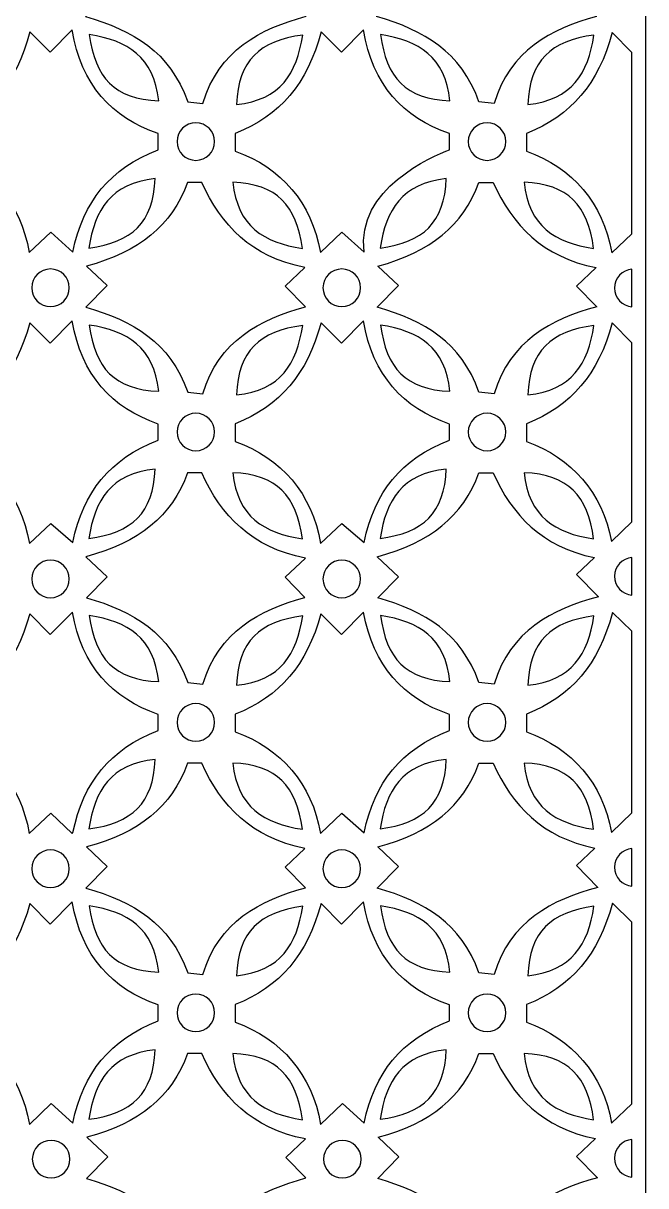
# Model space of a CAD drawing. Header units: centimetres. Extents: x 7.7 to 16.7, y -9 to 9.
# Drawn here: x 14.335 to 16.685, y -4.489 to -0.099 of the extents above; entities that cross this region are included whole.
import ezdxf

# ---------------------------------------------------------------- set-up
doc = ezdxf.new("R2010")
doc.units = ezdxf.units.CM
doc.header["$MEASUREMENT"] = 0
doc.layers.add('layer 1', color=7, linetype='Continuous')

msp = doc.modelspace()

# ---------------------------------------------------------------- linework, layer by layer
at = {"layer": 'layer 1', "color": 250}
for points, knots in [([(7.69314, -9.00021), (7.69314, -3.37172), (7.69314, 3.13452), (7.69314, 9.00077), (7.69314, 9.00077), (7.69314, 9.00077), (16.68501, 9.00077), (16.68501, 9.00077), (16.68501, 9.00077), (16.68501, 3.47841), (16.68501, -3.20635), (16.68501, -9.00021), (16.68501, -9.00021), (16.68501, -9.00021), (7.69314, -9.00021), (7.69314, -9.00021)], [0, 0, 0, 0, 0.2, 0.2, 0.2, 0.2, 0.4, 0.4, 0.4, 0.4, 0.6, 0.6, 0.6, 0.6, 1, 1, 1, 1]), ([(15.40277, -0.07327), (15.22978, -0.11994), (15.07335, -0.20131), (15.01324, -0.40214), (15.01324, -0.40214), (15.01324, -0.40214), (14.95622, -0.39559), (14.95622, -0.39559), (14.95622, -0.39559), (14.8875, -0.20585), (14.75121, -0.1265), (14.56991, -0.07443), (14.56991, -0.07443), (14.56991, -0.07443), (14.65211, 0.00879), (14.65211, 0.00879), (14.65211, 0.00879), (14.65211, 0.00879), (14.57628, 0.0805), (14.57628, 0.0805), (14.57628, 0.0805), (14.77343, 0.13333), (14.89624, 0.23248), (14.95599, 0.39633), (14.95599, 0.39633), (14.95599, 0.39633), (15.00993, 0.39613), (15.00993, 0.39613), (15.00993, 0.39613), (15.0807, 0.23602), (15.19682, 0.11474), (15.39577, 0.07514), (15.39577, 0.07514), (15.39577, 0.07514), (15.32401, 0.00701), (15.32401, 0.00701), (15.32401, 0.00701), (15.32401, 0.00701), (15.40277, -0.07327), (15.40277, -0.07327)], [0, 0, 0, 0, 0.0909091, 0.0909091, 0.0909091, 0.0909091, 0.1818182, 0.1818182, 0.1818182, 0.1818182, 0.2727273, 0.2727273, 0.2727273, 0.2727273, 0.3636364, 0.3636364, 0.3636364, 0.3636364, 0.4545455, 0.4545455, 0.4545455, 0.4545455, 0.5454545, 0.5454545, 0.5454545, 0.5454545, 0.6363636, 0.6363636, 0.6363636, 0.6363636, 0.7272727, 0.7272727, 0.7272727, 0.7272727, 0.8181818, 0.8181818, 0.8181818, 0.8181818, 1, 1, 1, 1]), ([(16.49952, -0.07396), (16.49952, -0.07396), (16.42378, 0.00323), (16.42378, 0.00323), (16.42378, 0.00323), (16.42378, 0.00323), (16.49878, 0.07443), (16.49878, 0.07443), (16.49878, 0.07443), (16.29757, 0.11326), (16.18045, 0.23503), (16.10924, 0.39613), (16.10924, 0.39613), (16.10924, 0.39613), (16.0553, 0.39633), (16.0553, 0.39633), (16.0553, 0.39633), (15.99555, 0.23248), (15.87274, 0.13334), (15.67558, 0.08051), (15.67558, 0.08051), (15.67558, 0.08051), (15.75142, 0.00879), (15.75142, 0.00879), (15.75142, 0.00879), (15.75142, 0.00879), (15.66922, -0.07443), (15.66922, -0.07443), (15.66922, -0.07443), (15.85053, -0.1265), (15.98681, -0.20585), (16.05553, -0.39559), (16.05553, -0.39559), (16.05553, -0.39559), (16.11255, -0.40214), (16.11255, -0.40214), (16.11255, -0.40214), (16.17236, -0.2023), (16.32754, -0.12075), (16.49952, -0.07396)], [0, 0, 0, 0, 0.0909091, 0.0909091, 0.0909091, 0.0909091, 0.1818182, 0.1818182, 0.1818182, 0.1818182, 0.2727273, 0.2727273, 0.2727273, 0.2727273, 0.3636364, 0.3636364, 0.3636364, 0.3636364, 0.4545455, 0.4545455, 0.4545455, 0.4545455, 0.5454545, 0.5454545, 0.5454545, 0.5454545, 0.6363636, 0.6363636, 0.6363636, 0.6363636, 0.7272727, 0.7272727, 0.7272727, 0.7272727, 0.8181818, 0.8181818, 0.8181818, 0.8181818, 1, 1, 1, 1]), ([(14.35801, -0.96523), (14.32525, -0.77677), (14.20953, -0.64509), (14.03615, -0.58189), (14.03615, -0.58189), (14.03615, -0.58189), (14.03621, -0.51517), (14.03621, -0.51517), (14.03621, -0.51517), (14.20624, -0.44795), (14.30833, -0.32752), (14.36084, -0.13176), (14.36084, -0.13176), (14.36084, -0.13176), (14.43681, -0.20919), (14.43681, -0.20919), (14.43681, -0.20919), (14.43681, -0.20919), (14.52006, -0.12491), (14.52006, -0.12491), (14.52006, -0.12491), (14.55445, -0.33196), (14.66946, -0.45559), (14.84525, -0.51634), (14.84525, -0.51634), (14.84525, -0.51634), (14.84525, -0.57691), (14.84525, -0.57691), (14.84525, -0.57691), (14.66181, -0.64838), (14.56241, -0.7716), (14.52251, -0.96349), (14.52251, -0.96349), (14.52251, -0.96349), (14.43892, -0.88841), (14.43892, -0.88841), (14.43892, -0.88841), (14.43892, -0.88841), (14.35801, -0.96523), (14.35801, -0.96523)], [0, 0, 0, 0, 0.0909091, 0.0909091, 0.0909091, 0.0909091, 0.1818182, 0.1818182, 0.1818182, 0.1818182, 0.2727273, 0.2727273, 0.2727273, 0.2727273, 0.3636364, 0.3636364, 0.3636364, 0.3636364, 0.4545455, 0.4545455, 0.4545455, 0.4545455, 0.5454545, 0.5454545, 0.5454545, 0.5454545, 0.6363636, 0.6363636, 0.6363636, 0.6363636, 0.7272727, 0.7272727, 0.7272727, 0.7272727, 0.8181818, 0.8181818, 0.8181818, 0.8181818, 1, 1, 1, 1]), ([(15.62184, -0.96352), (15.62184, -0.96352), (15.53823, -0.88841), (15.53823, -0.88841), (15.53823, -0.88841), (15.53823, -0.88841), (15.45732, -0.96523), (15.45732, -0.96523), (15.45732, -0.96523), (15.42456, -0.77677), (15.30884, -0.64509), (15.13546, -0.58189), (15.13546, -0.58189), (15.13546, -0.58189), (15.13552, -0.51517), (15.13552, -0.51517), (15.13552, -0.51517), (15.30555, -0.44795), (15.40764, -0.32752), (15.46015, -0.13176), (15.46015, -0.13176), (15.46015, -0.13176), (15.53612, -0.20919), (15.53612, -0.20919), (15.53612, -0.20919), (15.53612, -0.20919), (15.61937, -0.12491), (15.61937, -0.12491), (15.61937, -0.12491), (15.65376, -0.33196), (15.76877, -0.45559), (15.94456, -0.51634), (15.94456, -0.51634), (15.94456, -0.51634), (15.94456, -0.57691), (15.94456, -0.57691), (15.94456, -0.57691), (15.88018, -0.60199), (15.59115, -0.72456), (15.62184, -0.96352)], [0, 0, 0, 0, 0.0909091, 0.0909091, 0.0909091, 0.0909091, 0.1818182, 0.1818182, 0.1818182, 0.1818182, 0.2727273, 0.2727273, 0.2727273, 0.2727273, 0.3636364, 0.3636364, 0.3636364, 0.3636364, 0.4545455, 0.4545455, 0.4545455, 0.4545455, 0.5454545, 0.5454545, 0.5454545, 0.5454545, 0.6363636, 0.6363636, 0.6363636, 0.6363636, 0.7272727, 0.7272727, 0.7272727, 0.7272727, 0.8181818, 0.8181818, 0.8181818, 0.8181818, 1, 1, 1, 1]), ([(14.58457, -0.14254), (14.73009, -0.1651), (14.8288, -0.22522), (14.84685, -0.39241), (14.84685, -0.39241), (14.68031, -0.38593), (14.60632, -0.3054), (14.58457, -0.14254)], [0, 0, 0, 0, 0.3333333, 0.3333333, 0.3333333, 0.3333333, 1, 1, 1, 1]), ([(15.39035, -0.14403), (15.36779, -0.28955), (15.30767, -0.38826), (15.14048, -0.40631), (15.14048, -0.40631), (15.14697, -0.23977), (15.22749, -0.16578), (15.39035, -0.14403)], [0, 0, 0, 0, 0.3333333, 0.3333333, 0.3333333, 0.3333333, 1, 1, 1, 1]), ([(15.68388, -0.14254), (15.8294, -0.1651), (15.92811, -0.22522), (15.94616, -0.39241), (15.94616, -0.39241), (15.77962, -0.38593), (15.70563, -0.3054), (15.68388, -0.14254)], [0, 0, 0, 0, 0.3333333, 0.3333333, 0.3333333, 0.3333333, 1, 1, 1, 1]), ([(16.63299, -0.21001), (16.63299, -0.21001), (16.63299, -0.89409), (16.63299, -0.89409), (16.63299, -0.89409), (16.63299, -0.89409), (16.55683, -0.9664), (16.55683, -0.9664), (16.55683, -0.9664), (16.52434, -0.77731), (16.40851, -0.64522), (16.23477, -0.58189), (16.23477, -0.58189), (16.23477, -0.58189), (16.23483, -0.51517), (16.23483, -0.51517), (16.23483, -0.51517), (16.4041, -0.44824), (16.50603, -0.32858), (16.55875, -0.13434), (16.55875, -0.13434), (16.55875, -0.13434), (16.63299, -0.21001), (16.63299, -0.21001)], [0, 0, 0, 0, 0.1428571, 0.1428571, 0.1428571, 0.1428571, 0.2857143, 0.2857143, 0.2857143, 0.2857143, 0.4285714, 0.4285714, 0.4285714, 0.4285714, 0.5714286, 0.5714286, 0.5714286, 0.5714286, 0.7142857, 0.7142857, 0.7142857, 0.7142857, 1, 1, 1, 1]), ([(16.48966, -0.14403), (16.4671, -0.28955), (16.40698, -0.38826), (16.23979, -0.40631), (16.23979, -0.40631), (16.24628, -0.23977), (16.3268, -0.16578), (16.48966, -0.14403)], [0, 0, 0, 0, 0.3333333, 0.3333333, 0.3333333, 0.3333333, 1, 1, 1, 1]), ([(14.91579, -0.54627), (14.91579, -0.5072), (14.94765, -0.47533), (14.98673, -0.47533), (14.98673, -0.47533), (15.0258, -0.47533), (15.05766, -0.5072), (15.05766, -0.54627), (15.05766, -0.54627), (15.05766, -0.58534), (15.0258, -0.61721), (14.98673, -0.61721), (14.98673, -0.61721), (14.94765, -0.61721), (14.91579, -0.58534), (14.91579, -0.54627)], [0, 0, 0, 0, 0.2, 0.2, 0.2, 0.2, 0.4, 0.4, 0.4, 0.4, 0.6, 0.6, 0.6, 0.6, 1, 1, 1, 1]), ([(16.0151, -0.54627), (16.0151, -0.5072), (16.04696, -0.47533), (16.08604, -0.47533), (16.08604, -0.47533), (16.12511, -0.47533), (16.15697, -0.5072), (16.15697, -0.54627), (16.15697, -0.54627), (16.15697, -0.58534), (16.12511, -0.61721), (16.08604, -0.61721), (16.08604, -0.61721), (16.04696, -0.61721), (16.0151, -0.58534), (16.0151, -0.54627)], [0, 0, 0, 0, 0.2, 0.2, 0.2, 0.2, 0.4, 0.4, 0.4, 0.4, 0.6, 0.6, 0.6, 0.6, 1, 1, 1, 1]), ([(15.40099, -1.17027), (15.2287, -1.21702), (15.07314, -1.29852), (15.01324, -1.49866), (15.01324, -1.49866), (15.01324, -1.49866), (14.95622, -1.49211), (14.95622, -1.49211), (14.95622, -1.49211), (14.88772, -1.30298), (14.75209, -1.22353), (14.57167, -1.17146), (14.57167, -1.17146), (14.57167, -1.17146), (14.65211, -1.09002), (14.65211, -1.09002), (14.65211, -1.09002), (14.65211, -1.09002), (14.57439, -1.01652), (14.57439, -1.01652), (14.57439, -1.01652), (14.77264, -0.96382), (14.89605, -0.86456), (14.95599, -0.70018), (14.95599, -0.70018), (14.95599, -0.70018), (15.00993, -0.70039), (15.00993, -0.70039), (15.00993, -0.70039), (15.08094, -0.86104), (15.1976, -0.98258), (15.39777, -1.02176), (15.39777, -1.02176), (15.39777, -1.02176), (15.32401, -1.0918), (15.32401, -1.0918), (15.32401, -1.0918), (15.32401, -1.0918), (15.40099, -1.17027), (15.40099, -1.17027)], [0, 0, 0, 0, 0.0909091, 0.0909091, 0.0909091, 0.0909091, 0.1818182, 0.1818182, 0.1818182, 0.1818182, 0.2727273, 0.2727273, 0.2727273, 0.2727273, 0.3636364, 0.3636364, 0.3636364, 0.3636364, 0.4545455, 0.4545455, 0.4545455, 0.4545455, 0.5454545, 0.5454545, 0.5454545, 0.5454545, 0.6363636, 0.6363636, 0.6363636, 0.6363636, 0.7272727, 0.7272727, 0.7272727, 0.7272727, 0.8181818, 0.8181818, 0.8181818, 0.8181818, 1, 1, 1, 1]), ([(14.58309, -0.94832), (14.60565, -0.8028), (14.66577, -0.70409), (14.83296, -0.68604), (14.83296, -0.68604), (14.82647, -0.85258), (14.74594, -0.92657), (14.58309, -0.94832)], [0, 0, 0, 0, 0.3333333, 0.3333333, 0.3333333, 0.3333333, 1, 1, 1, 1]), ([(15.38886, -0.9498), (15.24335, -0.92725), (15.14464, -0.86713), (15.12658, -0.69994), (15.12658, -0.69994), (15.29313, -0.70642), (15.36712, -0.78695), (15.38886, -0.9498)], [0, 0, 0, 0, 0.3333333, 0.3333333, 0.3333333, 0.3333333, 1, 1, 1, 1]), ([(16.49996, -1.17036), (16.49996, -1.17036), (16.42378, -1.09271), (16.42378, -1.09271), (16.42378, -1.09271), (16.42378, -1.09271), (16.49827, -1.02199), (16.49827, -1.02199), (16.49827, -1.02199), (16.29737, -0.98306), (16.18039, -0.86136), (16.10924, -0.70039), (16.10924, -0.70039), (16.10924, -0.70039), (16.0553, -0.70018), (16.0553, -0.70018), (16.0553, -0.70018), (15.99536, -0.86456), (15.87195, -0.96381), (15.67369, -1.01651), (15.67369, -1.01651), (15.67369, -1.01651), (15.75142, -1.09002), (15.75142, -1.09002), (15.75142, -1.09002), (15.75142, -1.09002), (15.67098, -1.17146), (15.67098, -1.17146), (15.67098, -1.17146), (15.8514, -1.22353), (15.98703, -1.30298), (16.05553, -1.49211), (16.05553, -1.49211), (16.05553, -1.49211), (16.11255, -1.49866), (16.11255, -1.49866), (16.11255, -1.49866), (16.17241, -1.29865), (16.32781, -1.21712), (16.49996, -1.17036)], [0, 0, 0, 0, 0.0909091, 0.0909091, 0.0909091, 0.0909091, 0.1818182, 0.1818182, 0.1818182, 0.1818182, 0.2727273, 0.2727273, 0.2727273, 0.2727273, 0.3636364, 0.3636364, 0.3636364, 0.3636364, 0.4545455, 0.4545455, 0.4545455, 0.4545455, 0.5454545, 0.5454545, 0.5454545, 0.5454545, 0.6363636, 0.6363636, 0.6363636, 0.6363636, 0.7272727, 0.7272727, 0.7272727, 0.7272727, 0.8181818, 0.8181818, 0.8181818, 0.8181818, 1, 1, 1, 1]), ([(15.6824, -0.94832), (15.70496, -0.8028), (15.76508, -0.70409), (15.93227, -0.68604), (15.93227, -0.68604), (15.92578, -0.85258), (15.84525, -0.92657), (15.6824, -0.94832)], [0, 0, 0, 0, 0.3333333, 0.3333333, 0.3333333, 0.3333333, 1, 1, 1, 1]), ([(16.48817, -0.9498), (16.34265, -0.92725), (16.24395, -0.86713), (16.22589, -0.69994), (16.22589, -0.69994), (16.39244, -0.70642), (16.46643, -0.78695), (16.48817, -0.9498)], [0, 0, 0, 0, 0.3333333, 0.3333333, 0.3333333, 0.3333333, 1, 1, 1, 1]), ([(14.36747, -1.09821), (14.36747, -1.05914), (14.39933, -1.02727), (14.43841, -1.02727), (14.43841, -1.02727), (14.47748, -1.02727), (14.50934, -1.05914), (14.50934, -1.09821), (14.50934, -1.09821), (14.50934, -1.13728), (14.47748, -1.16915), (14.43841, -1.16915), (14.43841, -1.16915), (14.39933, -1.16915), (14.36747, -1.13728), (14.36747, -1.09821)], [0, 0, 0, 0, 0.2, 0.2, 0.2, 0.2, 0.4, 0.4, 0.4, 0.4, 0.6, 0.6, 0.6, 0.6, 1, 1, 1, 1]), ([(15.46678, -1.09821), (15.46678, -1.05914), (15.49864, -1.02727), (15.53772, -1.02727), (15.53772, -1.02727), (15.57679, -1.02727), (15.60865, -1.05914), (15.60865, -1.09821), (15.60865, -1.09821), (15.60865, -1.13728), (15.57679, -1.16915), (15.53772, -1.16915), (15.53772, -1.16915), (15.49864, -1.16915), (15.46678, -1.13728), (15.46678, -1.09821)], [0, 0, 0, 0, 0.2, 0.2, 0.2, 0.2, 0.4, 0.4, 0.4, 0.4, 0.6, 0.6, 0.6, 0.6, 1, 1, 1, 1]), ([(16.63299, -1.02834), (16.63299, -1.02834), (16.63299, -1.16992), (16.63299, -1.16992), (16.63299, -1.16992), (16.596, -1.16758), (16.56655, -1.13669), (16.56655, -1.09912), (16.56655, -1.09912), (16.56655, -1.06156), (16.596, -1.03067), (16.63299, -1.02834)], [0, 0, 0, 0, 0.25, 0.25, 0.25, 0.25, 0.5, 0.5, 0.5, 0.5, 1, 1, 1, 1]), ([(14.35846, -2.06435), (14.32631, -1.8745), (14.21033, -1.7419), (14.03615, -1.67841), (14.03615, -1.67841), (14.03615, -1.67841), (14.03621, -1.61169), (14.03621, -1.61169), (14.03621, -1.61169), (14.20571, -1.54467), (14.3077, -1.42477), (14.36035, -1.23007), (14.36035, -1.23007), (14.36035, -1.23007), (14.43681, -1.308), (14.43681, -1.308), (14.43681, -1.308), (14.43681, -1.308), (14.52039, -1.22338), (14.52039, -1.22338), (14.52039, -1.22338), (14.55518, -1.42924), (14.67002, -1.5523), (14.84525, -1.61286), (14.84525, -1.61286), (14.84525, -1.61286), (14.84525, -1.67343), (14.84525, -1.67343), (14.84525, -1.67343), (14.66181, -1.7449), (14.56241, -1.86812), (14.52251, -2.06001), (14.52251, -2.06001), (14.52251, -2.06001), (14.43892, -1.98796), (14.43892, -1.98796), (14.43892, -1.98796), (14.43892, -1.98796), (14.35846, -2.06435), (14.35846, -2.06435)], [0, 0, 0, 0, 0.0909091, 0.0909091, 0.0909091, 0.0909091, 0.1818182, 0.1818182, 0.1818182, 0.1818182, 0.2727273, 0.2727273, 0.2727273, 0.2727273, 0.3636364, 0.3636364, 0.3636364, 0.3636364, 0.4545455, 0.4545455, 0.4545455, 0.4545455, 0.5454545, 0.5454545, 0.5454545, 0.5454545, 0.6363636, 0.6363636, 0.6363636, 0.6363636, 0.7272727, 0.7272727, 0.7272727, 0.7272727, 0.8181818, 0.8181818, 0.8181818, 0.8181818, 1, 1, 1, 1]), ([(15.45777, -2.06435), (15.42562, -1.8745), (15.30964, -1.7419), (15.13546, -1.67841), (15.13546, -1.67841), (15.13546, -1.67841), (15.13552, -1.61169), (15.13552, -1.61169), (15.13552, -1.61169), (15.30502, -1.54467), (15.40701, -1.42477), (15.45966, -1.23007), (15.45966, -1.23007), (15.45966, -1.23007), (15.53612, -1.308), (15.53612, -1.308), (15.53612, -1.308), (15.53612, -1.308), (15.6197, -1.22338), (15.6197, -1.22338), (15.6197, -1.22338), (15.65449, -1.42924), (15.76932, -1.5523), (15.94456, -1.61286), (15.94456, -1.61286), (15.94456, -1.61286), (15.94456, -1.67343), (15.94456, -1.67343), (15.94456, -1.67343), (15.76113, -1.7449), (15.66173, -1.86811), (15.62183, -2.05999), (15.62183, -2.05999), (15.62183, -2.05999), (15.53823, -1.98796), (15.53823, -1.98796), (15.53823, -1.98796), (15.53823, -1.98796), (15.45777, -2.06435), (15.45777, -2.06435)], [0, 0, 0, 0, 0.0909091, 0.0909091, 0.0909091, 0.0909091, 0.1818182, 0.1818182, 0.1818182, 0.1818182, 0.2727273, 0.2727273, 0.2727273, 0.2727273, 0.3636364, 0.3636364, 0.3636364, 0.3636364, 0.4545455, 0.4545455, 0.4545455, 0.4545455, 0.5454545, 0.5454545, 0.5454545, 0.5454545, 0.6363636, 0.6363636, 0.6363636, 0.6363636, 0.7272727, 0.7272727, 0.7272727, 0.7272727, 0.8181818, 0.8181818, 0.8181818, 0.8181818, 1, 1, 1, 1]), ([(14.58457, -1.23906), (14.73009, -1.26162), (14.8288, -1.32174), (14.84685, -1.48893), (14.84685, -1.48893), (14.68031, -1.48244), (14.60632, -1.40191), (14.58457, -1.23906)], [0, 0, 0, 0, 0.3333333, 0.3333333, 0.3333333, 0.3333333, 1, 1, 1, 1]), ([(15.39035, -1.24055), (15.36779, -1.38607), (15.30767, -1.48478), (15.14048, -1.50283), (15.14048, -1.50283), (15.14697, -1.33629), (15.22749, -1.26229), (15.39035, -1.24055)], [0, 0, 0, 0, 0.3333333, 0.3333333, 0.3333333, 0.3333333, 1, 1, 1, 1]), ([(15.68388, -1.23906), (15.8294, -1.26162), (15.92811, -1.32174), (15.94616, -1.48893), (15.94616, -1.48893), (15.77962, -1.48244), (15.70563, -1.40191), (15.68388, -1.23906)], [0, 0, 0, 0, 0.3333333, 0.3333333, 0.3333333, 0.3333333, 1, 1, 1, 1]), ([(16.63299, -1.30595), (16.63299, -1.30595), (16.63299, -1.98263), (16.63299, -1.98263), (16.63299, -1.98263), (16.63299, -1.98263), (16.55562, -2.05608), (16.55562, -2.05608), (16.55562, -2.05608), (16.52153, -1.87065), (16.40641, -1.74097), (16.23477, -1.67841), (16.23477, -1.67841), (16.23477, -1.67841), (16.23483, -1.61169), (16.23483, -1.61169), (16.23483, -1.61169), (16.40423, -1.54471), (16.5062, -1.42491), (16.55887, -1.23041), (16.55887, -1.23041), (16.55887, -1.23041), (16.63299, -1.30595), (16.63299, -1.30595)], [0, 0, 0, 0, 0.1428571, 0.1428571, 0.1428571, 0.1428571, 0.2857143, 0.2857143, 0.2857143, 0.2857143, 0.4285714, 0.4285714, 0.4285714, 0.4285714, 0.5714286, 0.5714286, 0.5714286, 0.5714286, 0.7142857, 0.7142857, 0.7142857, 0.7142857, 1, 1, 1, 1]), ([(16.48966, -1.24055), (16.4671, -1.38607), (16.40698, -1.48478), (16.23979, -1.50283), (16.23979, -1.50283), (16.24628, -1.33629), (16.3268, -1.26229), (16.48966, -1.24055)], [0, 0, 0, 0, 0.3333333, 0.3333333, 0.3333333, 0.3333333, 1, 1, 1, 1]), ([(14.91579, -1.64279), (14.91579, -1.60372), (14.94765, -1.57185), (14.98673, -1.57185), (14.98673, -1.57185), (15.0258, -1.57185), (15.05766, -1.60372), (15.05766, -1.64279), (15.05766, -1.64279), (15.05766, -1.68186), (15.0258, -1.71373), (14.98673, -1.71373), (14.98673, -1.71373), (14.94765, -1.71373), (14.91579, -1.68186), (14.91579, -1.64279)], [0, 0, 0, 0, 0.2, 0.2, 0.2, 0.2, 0.4, 0.4, 0.4, 0.4, 0.6, 0.6, 0.6, 0.6, 1, 1, 1, 1]), ([(16.0151, -1.64279), (16.0151, -1.60372), (16.04696, -1.57185), (16.08604, -1.57185), (16.08604, -1.57185), (16.12511, -1.57185), (16.15697, -1.60372), (16.15697, -1.64279), (16.15697, -1.64279), (16.15697, -1.68186), (16.12511, -1.71373), (16.08604, -1.71373), (16.08604, -1.71373), (16.04696, -1.71373), (16.0151, -1.68186), (16.0151, -1.64279)], [0, 0, 0, 0, 0.2, 0.2, 0.2, 0.2, 0.4, 0.4, 0.4, 0.4, 0.6, 0.6, 0.6, 0.6, 1, 1, 1, 1]), ([(15.39865, -2.26743), (15.2273, -2.31428), (15.07287, -2.39594), (15.01324, -2.59517), (15.01324, -2.59517), (15.01324, -2.59517), (14.95622, -2.58863), (14.95622, -2.58863), (14.95622, -2.58863), (14.88801, -2.40031), (14.75326, -2.32074), (14.574, -2.26865), (14.574, -2.26865), (14.574, -2.26865), (14.65211, -2.18957), (14.65211, -2.18957), (14.65211, -2.18957), (14.65211, -2.18957), (14.57188, -2.1137), (14.57188, -2.1137), (14.57188, -2.1137), (14.77161, -2.06117), (14.89579, -1.96177), (14.95599, -1.7967), (14.95599, -1.7967), (14.95599, -1.7967), (15.00993, -1.79691), (15.00993, -1.79691), (15.00993, -1.79691), (15.08125, -1.95827), (15.19864, -2.08016), (15.40043, -2.11879), (15.40043, -2.11879), (15.40043, -2.11879), (15.32401, -2.19135), (15.32401, -2.19135), (15.32401, -2.19135), (15.32401, -2.19135), (15.39865, -2.26743), (15.39865, -2.26743)], [0, 0, 0, 0, 0.0909091, 0.0909091, 0.0909091, 0.0909091, 0.1818182, 0.1818182, 0.1818182, 0.1818182, 0.2727273, 0.2727273, 0.2727273, 0.2727273, 0.3636364, 0.3636364, 0.3636364, 0.3636364, 0.4545455, 0.4545455, 0.4545455, 0.4545455, 0.5454545, 0.5454545, 0.5454545, 0.5454545, 0.6363636, 0.6363636, 0.6363636, 0.6363636, 0.7272727, 0.7272727, 0.7272727, 0.7272727, 0.8181818, 0.8181818, 0.8181818, 0.8181818, 1, 1, 1, 1]), ([(14.58309, -2.04484), (14.60565, -1.89932), (14.66577, -1.80061), (14.83296, -1.78256), (14.83296, -1.78256), (14.82647, -1.9491), (14.74594, -2.02309), (14.58309, -2.04484)], [0, 0, 0, 0, 0.3333333, 0.3333333, 0.3333333, 0.3333333, 1, 1, 1, 1]), ([(15.38886, -2.04632), (15.24335, -2.02377), (15.14464, -1.96365), (15.12658, -1.79645), (15.12658, -1.79645), (15.29313, -1.80294), (15.36712, -1.88347), (15.38886, -2.04632)], [0, 0, 0, 0, 0.3333333, 0.3333333, 0.3333333, 0.3333333, 1, 1, 1, 1]), ([(16.50615, -2.26521), (16.50615, -2.26521), (16.42378, -2.18125), (16.42378, -2.18125), (16.42378, -2.18125), (16.42378, -2.18125), (16.49132, -2.11712), (16.49132, -2.11712), (16.49132, -2.11712), (16.29467, -2.07675), (16.17956, -1.95601), (16.10924, -1.79691), (16.10924, -1.79691), (16.10924, -1.79691), (16.0553, -1.7967), (16.0553, -1.7967), (16.0553, -1.7967), (15.9951, -1.96177), (15.87091, -2.06116), (15.67119, -2.1137), (15.67119, -2.1137), (15.67119, -2.1137), (15.75142, -2.18957), (15.75142, -2.18957), (15.75142, -2.18957), (15.75142, -2.18957), (15.67331, -2.26865), (15.67331, -2.26865), (15.67331, -2.26865), (15.85257, -2.32074), (15.98732, -2.40031), (16.05553, -2.58863), (16.05553, -2.58863), (16.05553, -2.58863), (16.11255, -2.59517), (16.11255, -2.59517), (16.11255, -2.59517), (16.17313, -2.39277), (16.33155, -2.3117), (16.50615, -2.26521)], [0, 0, 0, 0, 0.0909091, 0.0909091, 0.0909091, 0.0909091, 0.1818182, 0.1818182, 0.1818182, 0.1818182, 0.2727273, 0.2727273, 0.2727273, 0.2727273, 0.3636364, 0.3636364, 0.3636364, 0.3636364, 0.4545455, 0.4545455, 0.4545455, 0.4545455, 0.5454545, 0.5454545, 0.5454545, 0.5454545, 0.6363636, 0.6363636, 0.6363636, 0.6363636, 0.7272727, 0.7272727, 0.7272727, 0.7272727, 0.8181818, 0.8181818, 0.8181818, 0.8181818, 1, 1, 1, 1]), ([(15.6824, -2.04484), (15.70496, -1.89932), (15.76508, -1.80061), (15.93227, -1.78256), (15.93227, -1.78256), (15.92578, -1.9491), (15.84525, -2.02309), (15.6824, -2.04484)], [0, 0, 0, 0, 0.3333333, 0.3333333, 0.3333333, 0.3333333, 1, 1, 1, 1]), ([(16.48817, -2.04632), (16.34265, -2.02377), (16.24395, -1.96365), (16.22589, -1.79645), (16.22589, -1.79645), (16.39244, -1.80294), (16.46643, -1.88347), (16.48817, -2.04632)], [0, 0, 0, 0, 0.3333333, 0.3333333, 0.3333333, 0.3333333, 1, 1, 1, 1]), ([(14.36747, -2.19776), (14.36747, -2.15869), (14.39933, -2.12682), (14.43841, -2.12682), (14.43841, -2.12682), (14.47748, -2.12682), (14.50934, -2.15869), (14.50934, -2.19776), (14.50934, -2.19776), (14.50934, -2.23683), (14.47748, -2.2687), (14.43841, -2.2687), (14.43841, -2.2687), (14.39933, -2.2687), (14.36747, -2.23683), (14.36747, -2.19776)], [0, 0, 0, 0, 0.2, 0.2, 0.2, 0.2, 0.4, 0.4, 0.4, 0.4, 0.6, 0.6, 0.6, 0.6, 1, 1, 1, 1]), ([(15.46678, -2.19776), (15.46678, -2.15869), (15.49864, -2.12682), (15.53772, -2.12682), (15.53772, -2.12682), (15.57679, -2.12682), (15.60865, -2.15869), (15.60865, -2.19776), (15.60865, -2.19776), (15.60865, -2.23683), (15.57679, -2.2687), (15.53772, -2.2687), (15.53772, -2.2687), (15.49864, -2.2687), (15.46678, -2.23683), (15.46678, -2.19776)], [0, 0, 0, 0, 0.2, 0.2, 0.2, 0.2, 0.4, 0.4, 0.4, 0.4, 0.6, 0.6, 0.6, 0.6, 1, 1, 1, 1]), ([(16.63299, -2.11688), (16.63299, -2.11688), (16.63299, -2.25846), (16.63299, -2.25846), (16.63299, -2.25846), (16.596, -2.25612), (16.56655, -2.22522), (16.56655, -2.18766), (16.56655, -2.18766), (16.56655, -2.1501), (16.596, -2.11921), (16.63299, -2.11688)], [0, 0, 0, 0, 0.25, 0.25, 0.25, 0.25, 0.5, 0.5, 0.5, 0.5, 1, 1, 1, 1]), ([(14.52272, -3.15555), (14.52272, -3.15555), (14.5201, -3.15868), (14.5201, -3.15868), (14.5201, -3.15868), (14.5201, -3.15868), (14.43892, -3.08192), (14.43892, -3.08192), (14.43892, -3.08192), (14.43892, -3.08192), (14.35808, -3.15866), (14.35808, -3.15866), (14.35808, -3.15866), (14.32541, -2.96999), (14.20965, -2.83817), (14.03615, -2.77492), (14.03615, -2.77492), (14.03615, -2.77492), (14.03621, -2.7082), (14.03621, -2.7082), (14.03621, -2.7082), (14.20502, -2.64146), (14.30686, -2.52226), (14.3597, -2.32896), (14.3597, -2.32896), (14.3597, -2.32896), (14.43681, -2.40755), (14.43681, -2.40755), (14.43681, -2.40755), (14.43681, -2.40755), (14.52084, -2.32248), (14.52084, -2.32248), (14.52084, -2.32248), (14.55615, -2.52679), (14.67075, -2.64906), (14.84525, -2.70937), (14.84525, -2.70937), (14.84525, -2.70937), (14.84525, -2.76995), (14.84525, -2.76995), (14.84525, -2.76995), (14.66212, -2.84129), (14.56276, -2.96422), (14.52272, -3.15555)], [0, 0, 0, 0, 0.0833333, 0.0833333, 0.0833333, 0.0833333, 0.1666667, 0.1666667, 0.1666667, 0.1666667, 0.25, 0.25, 0.25, 0.25, 0.3333333, 0.3333333, 0.3333333, 0.3333333, 0.4166667, 0.4166667, 0.4166667, 0.4166667, 0.5, 0.5, 0.5, 0.5, 0.5833333, 0.5833333, 0.5833333, 0.5833333, 0.6666667, 0.6666667, 0.6666667, 0.6666667, 0.75, 0.75, 0.75, 0.75, 0.8333333, 0.8333333, 0.8333333, 0.8333333, 1, 1, 1, 1]), ([(15.45739, -3.15866), (15.42472, -2.96999), (15.30896, -2.83817), (15.13546, -2.77492), (15.13546, -2.77492), (15.13546, -2.77492), (15.13552, -2.7082), (15.13552, -2.7082), (15.13552, -2.7082), (15.30433, -2.64146), (15.40617, -2.52226), (15.45901, -2.32896), (15.45901, -2.32896), (15.45901, -2.32896), (15.53612, -2.40755), (15.53612, -2.40755), (15.53612, -2.40755), (15.53612, -2.40755), (15.62015, -2.32248), (15.62015, -2.32248), (15.62015, -2.32248), (15.65546, -2.52679), (15.77006, -2.64906), (15.94456, -2.70937), (15.94456, -2.70937), (15.94456, -2.70937), (15.94456, -2.76995), (15.94456, -2.76995), (15.94456, -2.76995), (15.76112, -2.84142), (15.66173, -2.96463), (15.62182, -3.15653), (15.62182, -3.15653), (15.62182, -3.15653), (15.53823, -3.08192), (15.53823, -3.08192), (15.53823, -3.08192), (15.53823, -3.08192), (15.45739, -3.15866), (15.45739, -3.15866)], [0, 0, 0, 0, 0.0909091, 0.0909091, 0.0909091, 0.0909091, 0.1818182, 0.1818182, 0.1818182, 0.1818182, 0.2727273, 0.2727273, 0.2727273, 0.2727273, 0.3636364, 0.3636364, 0.3636364, 0.3636364, 0.4545455, 0.4545455, 0.4545455, 0.4545455, 0.5454545, 0.5454545, 0.5454545, 0.5454545, 0.6363636, 0.6363636, 0.6363636, 0.6363636, 0.7272727, 0.7272727, 0.7272727, 0.7272727, 0.8181818, 0.8181818, 0.8181818, 0.8181818, 1, 1, 1, 1]), ([(16.63299, -2.39449), (16.63299, -2.39449), (16.63299, -3.08136), (16.63299, -3.08136), (16.63299, -3.08136), (16.63299, -3.08136), (16.55597, -3.15448), (16.55597, -3.15448), (16.55597, -3.15448), (16.52232, -2.96804), (16.40699, -2.8377), (16.23477, -2.77492), (16.23477, -2.77492), (16.23477, -2.77492), (16.23483, -2.7082), (16.23483, -2.7082), (16.23483, -2.7082), (16.40486, -2.64098), (16.50695, -2.52055), (16.55946, -2.32478), (16.55946, -2.32478), (16.55946, -2.32478), (16.63299, -2.39449), (16.63299, -2.39449)], [0, 0, 0, 0, 0.1428571, 0.1428571, 0.1428571, 0.1428571, 0.2857143, 0.2857143, 0.2857143, 0.2857143, 0.4285714, 0.4285714, 0.4285714, 0.4285714, 0.5714286, 0.5714286, 0.5714286, 0.5714286, 0.7142857, 0.7142857, 0.7142857, 0.7142857, 1, 1, 1, 1]), ([(14.58457, -2.33558), (14.73009, -2.35814), (14.8288, -2.41825), (14.84685, -2.58545), (14.84685, -2.58545), (14.68031, -2.57896), (14.60632, -2.49843), (14.58457, -2.33558)], [0, 0, 0, 0, 0.3333333, 0.3333333, 0.3333333, 0.3333333, 1, 1, 1, 1]), ([(15.39035, -2.33707), (15.36779, -2.48258), (15.30767, -2.58129), (15.14048, -2.59934), (15.14048, -2.59934), (15.14697, -2.4328), (15.22749, -2.35881), (15.39035, -2.33707)], [0, 0, 0, 0, 0.3333333, 0.3333333, 0.3333333, 0.3333333, 1, 1, 1, 1]), ([(15.68388, -2.33558), (15.8294, -2.35814), (15.92811, -2.41825), (15.94616, -2.58545), (15.94616, -2.58545), (15.77962, -2.57896), (15.70563, -2.49843), (15.68388, -2.33558)], [0, 0, 0, 0, 0.3333333, 0.3333333, 0.3333333, 0.3333333, 1, 1, 1, 1]), ([(16.48966, -2.33707), (16.4671, -2.48258), (16.40698, -2.58129), (16.23979, -2.59934), (16.23979, -2.59934), (16.24628, -2.4328), (16.3268, -2.35881), (16.48966, -2.33707)], [0, 0, 0, 0, 0.3333333, 0.3333333, 0.3333333, 0.3333333, 1, 1, 1, 1]), ([(14.91579, -2.73931), (14.91579, -2.70023), (14.94765, -2.66837), (14.98673, -2.66837), (14.98673, -2.66837), (15.0258, -2.66837), (15.05766, -2.70023), (15.05766, -2.73931), (15.05766, -2.73931), (15.05766, -2.77838), (15.0258, -2.81024), (14.98673, -2.81024), (14.98673, -2.81024), (14.94765, -2.81024), (14.91579, -2.77838), (14.91579, -2.73931)], [0, 0, 0, 0, 0.2, 0.2, 0.2, 0.2, 0.4, 0.4, 0.4, 0.4, 0.6, 0.6, 0.6, 0.6, 1, 1, 1, 1]), ([(16.0151, -2.73931), (16.0151, -2.70023), (16.04696, -2.66837), (16.08604, -2.66837), (16.08604, -2.66837), (16.12511, -2.66837), (16.15697, -2.70023), (16.15697, -2.73931), (16.15697, -2.73931), (16.15697, -2.77838), (16.12511, -2.81024), (16.08604, -2.81024), (16.08604, -2.81024), (16.04696, -2.81024), (16.0151, -2.77838), (16.0151, -2.73931)], [0, 0, 0, 0, 0.2, 0.2, 0.2, 0.2, 0.4, 0.4, 0.4, 0.4, 0.6, 0.6, 0.6, 0.6, 1, 1, 1, 1]), ([(15.40063, -3.3634), (15.22849, -3.41017), (15.0731, -3.4917), (15.01324, -3.69169), (15.01324, -3.69169), (15.01324, -3.69169), (14.95622, -3.68515), (14.95622, -3.68515), (14.95622, -3.68515), (14.88776, -3.49614), (14.75227, -3.41667), (14.57203, -3.3646), (14.57203, -3.3646), (14.57203, -3.3646), (14.65211, -3.28352), (14.65211, -3.28352), (14.65211, -3.28352), (14.65211, -3.28352), (14.574, -3.20966), (14.574, -3.20966), (14.574, -3.20966), (14.77248, -3.15698), (14.89601, -3.0577), (14.95599, -2.89322), (14.95599, -2.89322), (14.95599, -2.89322), (15.00993, -2.89343), (15.00993, -2.89343), (15.00993, -2.89343), (15.08098, -3.05418), (15.19776, -3.17578), (15.39818, -3.21488), (15.39818, -3.21488), (15.39818, -3.21488), (15.32401, -3.2853), (15.32401, -3.2853), (15.32401, -3.2853), (15.32401, -3.2853), (15.40063, -3.3634), (15.40063, -3.3634)], [0, 0, 0, 0, 0.0909091, 0.0909091, 0.0909091, 0.0909091, 0.1818182, 0.1818182, 0.1818182, 0.1818182, 0.2727273, 0.2727273, 0.2727273, 0.2727273, 0.3636364, 0.3636364, 0.3636364, 0.3636364, 0.4545455, 0.4545455, 0.4545455, 0.4545455, 0.5454545, 0.5454545, 0.5454545, 0.5454545, 0.6363636, 0.6363636, 0.6363636, 0.6363636, 0.7272727, 0.7272727, 0.7272727, 0.7272727, 0.8181818, 0.8181818, 0.8181818, 0.8181818, 1, 1, 1, 1]), ([(14.58309, -3.14135), (14.60565, -2.99583), (14.66577, -2.89713), (14.83296, -2.87907), (14.83296, -2.87907), (14.82647, -3.04562), (14.74594, -3.11961), (14.58309, -3.14135)], [0, 0, 0, 0, 0.3333333, 0.3333333, 0.3333333, 0.3333333, 1, 1, 1, 1]), ([(15.38886, -3.14284), (15.24335, -3.12028), (15.14464, -3.06016), (15.12658, -2.89297), (15.12658, -2.89297), (15.29313, -2.89946), (15.36712, -2.97999), (15.38886, -3.14284)], [0, 0, 0, 0, 0.3333333, 0.3333333, 0.3333333, 0.3333333, 1, 1, 1, 1]), ([(16.50444, -3.36219), (16.50444, -3.36219), (16.42378, -3.27998), (16.42378, -3.27998), (16.42378, -3.27998), (16.42378, -3.27998), (16.49324, -3.21403), (16.49324, -3.21403), (16.49324, -3.21403), (16.29541, -3.17405), (16.17979, -3.05305), (16.10924, -2.89343), (16.10924, -2.89343), (16.10924, -2.89343), (16.0553, -2.89322), (16.0553, -2.89322), (16.0553, -2.89322), (15.99532, -3.0577), (15.87179, -3.15697), (15.6733, -3.20965), (15.6733, -3.20965), (15.6733, -3.20965), (15.75142, -3.28352), (15.75142, -3.28352), (15.75142, -3.28352), (15.75142, -3.28352), (15.67134, -3.3646), (15.67134, -3.3646), (15.67134, -3.3646), (15.85158, -3.41667), (15.98707, -3.49614), (16.05553, -3.68515), (16.05553, -3.68515), (16.05553, -3.68515), (16.11255, -3.69169), (16.11255, -3.69169), (16.11255, -3.69169), (16.17293, -3.48995), (16.33051, -3.40876), (16.50444, -3.36219)], [0, 0, 0, 0, 0.0909091, 0.0909091, 0.0909091, 0.0909091, 0.1818182, 0.1818182, 0.1818182, 0.1818182, 0.2727273, 0.2727273, 0.2727273, 0.2727273, 0.3636364, 0.3636364, 0.3636364, 0.3636364, 0.4545455, 0.4545455, 0.4545455, 0.4545455, 0.5454545, 0.5454545, 0.5454545, 0.5454545, 0.6363636, 0.6363636, 0.6363636, 0.6363636, 0.7272727, 0.7272727, 0.7272727, 0.7272727, 0.8181818, 0.8181818, 0.8181818, 0.8181818, 1, 1, 1, 1]), ([(15.6824, -3.14135), (15.70496, -2.99583), (15.76508, -2.89713), (15.93227, -2.87907), (15.93227, -2.87907), (15.92578, -3.04562), (15.84525, -3.11961), (15.6824, -3.14135)], [0, 0, 0, 0, 0.3333333, 0.3333333, 0.3333333, 0.3333333, 1, 1, 1, 1]), ([(16.48817, -3.14284), (16.34265, -3.12028), (16.24395, -3.06016), (16.22589, -2.89297), (16.22589, -2.89297), (16.39244, -2.89946), (16.46643, -2.97999), (16.48817, -3.14284)], [0, 0, 0, 0, 0.3333333, 0.3333333, 0.3333333, 0.3333333, 1, 1, 1, 1]), ([(14.36747, -3.29172), (14.36747, -3.25264), (14.39933, -3.22078), (14.43841, -3.22078), (14.43841, -3.22078), (14.47748, -3.22078), (14.50934, -3.25264), (14.50934, -3.29172), (14.50934, -3.29172), (14.50934, -3.33079), (14.47748, -3.36265), (14.43841, -3.36265), (14.43841, -3.36265), (14.39933, -3.36265), (14.36747, -3.33079), (14.36747, -3.29172)], [0, 0, 0, 0, 0.2, 0.2, 0.2, 0.2, 0.4, 0.4, 0.4, 0.4, 0.6, 0.6, 0.6, 0.6, 1, 1, 1, 1]), ([(15.46678, -3.29172), (15.46678, -3.25264), (15.49864, -3.22078), (15.53772, -3.22078), (15.53772, -3.22078), (15.57679, -3.22078), (15.60865, -3.25264), (15.60865, -3.29172), (15.60865, -3.29172), (15.60865, -3.33079), (15.57679, -3.36265), (15.53772, -3.36265), (15.53772, -3.36265), (15.49864, -3.36265), (15.46678, -3.33079), (15.46678, -3.29172)], [0, 0, 0, 0, 0.2, 0.2, 0.2, 0.2, 0.4, 0.4, 0.4, 0.4, 0.6, 0.6, 0.6, 0.6, 1, 1, 1, 1]), ([(16.63299, -3.21561), (16.63299, -3.21561), (16.63299, -3.35718), (16.63299, -3.35718), (16.63299, -3.35718), (16.596, -3.35485), (16.56655, -3.32395), (16.56655, -3.28639), (16.56655, -3.28639), (16.56655, -3.24883), (16.596, -3.21794), (16.63299, -3.21561)], [0, 0, 0, 0, 0.25, 0.25, 0.25, 0.25, 0.5, 0.5, 0.5, 0.5, 1, 1, 1, 1]), ([(14.35842, -4.25717), (14.32622, -4.06743), (14.21026, -3.93491), (14.03615, -3.87144), (14.03615, -3.87144), (14.03615, -3.87144), (14.03621, -3.80472), (14.03621, -3.80472), (14.03621, -3.80472), (14.20561, -3.73775), (14.30757, -3.61796), (14.36025, -3.42347), (14.36025, -3.42347), (14.36025, -3.42347), (14.43681, -3.50151), (14.43681, -3.50151), (14.43681, -3.50151), (14.43681, -3.50151), (14.52046, -3.41681), (14.52046, -3.41681), (14.52046, -3.41681), (14.55533, -3.62244), (14.67013, -3.74537), (14.84525, -3.80589), (14.84525, -3.80589), (14.84525, -3.80589), (14.84525, -3.86646), (14.84525, -3.86646), (14.84525, -3.86646), (14.66181, -3.93793), (14.56241, -4.06115), (14.52251, -4.25305), (14.52251, -4.25305), (14.52251, -4.25305), (14.44114, -4.17863), (14.44114, -4.17863), (14.44114, -4.17863), (14.44114, -4.17863), (14.35842, -4.25717), (14.35842, -4.25717)], [0, 0, 0, 0, 0.0909091, 0.0909091, 0.0909091, 0.0909091, 0.1818182, 0.1818182, 0.1818182, 0.1818182, 0.2727273, 0.2727273, 0.2727273, 0.2727273, 0.3636364, 0.3636364, 0.3636364, 0.3636364, 0.4545455, 0.4545455, 0.4545455, 0.4545455, 0.5454545, 0.5454545, 0.5454545, 0.5454545, 0.6363636, 0.6363636, 0.6363636, 0.6363636, 0.7272727, 0.7272727, 0.7272727, 0.7272727, 0.8181818, 0.8181818, 0.8181818, 0.8181818, 1, 1, 1, 1]), ([(15.45773, -4.25717), (15.42553, -4.06743), (15.30957, -3.93491), (15.13546, -3.87144), (15.13546, -3.87144), (15.13546, -3.87144), (15.13552, -3.80472), (15.13552, -3.80472), (15.13552, -3.80472), (15.30492, -3.73775), (15.40688, -3.61796), (15.45956, -3.42347), (15.45956, -3.42347), (15.45956, -3.42347), (15.53612, -3.50151), (15.53612, -3.50151), (15.53612, -3.50151), (15.53612, -3.50151), (15.61977, -3.41681), (15.61977, -3.41681), (15.61977, -3.41681), (15.65464, -3.62244), (15.76944, -3.74537), (15.94456, -3.80589), (15.94456, -3.80589), (15.94456, -3.80589), (15.94456, -3.86646), (15.94456, -3.86646), (15.94456, -3.86646), (15.76134, -3.93785), (15.66196, -4.06087), (15.62196, -4.25238), (15.62196, -4.25238), (15.62196, -4.25238), (15.54045, -4.17863), (15.54045, -4.17863), (15.54045, -4.17863), (15.54045, -4.17863), (15.45773, -4.25717), (15.45773, -4.25717)], [0, 0, 0, 0, 0.0909091, 0.0909091, 0.0909091, 0.0909091, 0.1818182, 0.1818182, 0.1818182, 0.1818182, 0.2727273, 0.2727273, 0.2727273, 0.2727273, 0.3636364, 0.3636364, 0.3636364, 0.3636364, 0.4545455, 0.4545455, 0.4545455, 0.4545455, 0.5454545, 0.5454545, 0.5454545, 0.5454545, 0.6363636, 0.6363636, 0.6363636, 0.6363636, 0.7272727, 0.7272727, 0.7272727, 0.7272727, 0.8181818, 0.8181818, 0.8181818, 0.8181818, 1, 1, 1, 1]), ([(16.63299, -3.49322), (16.63299, -3.49322), (16.63299, -4.18008), (16.63299, -4.18008), (16.63299, -4.18008), (16.63299, -4.18008), (16.5563, -4.25289), (16.5563, -4.25289), (16.5563, -4.25289), (16.5231, -4.06544), (16.40757, -3.93443), (16.23477, -3.87144), (16.23477, -3.87144), (16.23477, -3.87144), (16.23483, -3.80472), (16.23483, -3.80472), (16.23483, -3.80472), (16.40486, -3.7375), (16.50695, -3.61707), (16.55946, -3.42129), (16.55946, -3.42129), (16.55946, -3.42129), (16.63299, -3.49322), (16.63299, -3.49322)], [0, 0, 0, 0, 0.1428571, 0.1428571, 0.1428571, 0.1428571, 0.2857143, 0.2857143, 0.2857143, 0.2857143, 0.4285714, 0.4285714, 0.4285714, 0.4285714, 0.5714286, 0.5714286, 0.5714286, 0.5714286, 0.7142857, 0.7142857, 0.7142857, 0.7142857, 1, 1, 1, 1]), ([(14.58457, -3.4321), (14.73009, -3.45466), (14.8288, -3.51477), (14.84685, -3.68196), (14.84685, -3.68196), (14.68031, -3.67548), (14.60632, -3.59495), (14.58457, -3.4321)], [0, 0, 0, 0, 0.3333333, 0.3333333, 0.3333333, 0.3333333, 1, 1, 1, 1]), ([(15.39035, -3.43358), (15.36779, -3.5791), (15.30767, -3.67781), (15.14048, -3.69586), (15.14048, -3.69586), (15.14697, -3.52932), (15.22749, -3.45533), (15.39035, -3.43358)], [0, 0, 0, 0, 0.3333333, 0.3333333, 0.3333333, 0.3333333, 1, 1, 1, 1]), ([(15.68388, -3.4321), (15.8294, -3.45466), (15.92811, -3.51477), (15.94616, -3.68196), (15.94616, -3.68196), (15.77962, -3.67548), (15.70563, -3.59495), (15.68388, -3.4321)], [0, 0, 0, 0, 0.3333333, 0.3333333, 0.3333333, 0.3333333, 1, 1, 1, 1]), ([(16.48966, -3.43358), (16.4671, -3.5791), (16.40698, -3.67781), (16.23979, -3.69586), (16.23979, -3.69586), (16.24628, -3.52932), (16.3268, -3.45533), (16.48966, -3.43358)], [0, 0, 0, 0, 0.3333333, 0.3333333, 0.3333333, 0.3333333, 1, 1, 1, 1]), ([(14.91579, -3.83583), (14.91579, -3.79675), (14.94765, -3.76489), (14.98673, -3.76489), (14.98673, -3.76489), (15.0258, -3.76489), (15.05766, -3.79675), (15.05766, -3.83583), (15.05766, -3.83583), (15.05766, -3.8749), (15.0258, -3.90676), (14.98673, -3.90676), (14.98673, -3.90676), (14.94765, -3.90676), (14.91579, -3.8749), (14.91579, -3.83583)], [0, 0, 0, 0, 0.2, 0.2, 0.2, 0.2, 0.4, 0.4, 0.4, 0.4, 0.6, 0.6, 0.6, 0.6, 1, 1, 1, 1]), ([(16.0151, -3.83583), (16.0151, -3.79675), (16.04696, -3.76489), (16.08604, -3.76489), (16.08604, -3.76489), (16.12511, -3.76489), (16.15697, -3.79675), (16.15697, -3.83583), (16.15697, -3.83583), (16.15697, -3.8749), (16.12511, -3.90676), (16.08604, -3.90676), (16.08604, -3.90676), (16.04696, -3.90676), (16.0151, -3.8749), (16.0151, -3.83583)], [0, 0, 0, 0, 0.2, 0.2, 0.2, 0.2, 0.4, 0.4, 0.4, 0.4, 0.6, 0.6, 0.6, 0.6, 1, 1, 1, 1]), ([(15.40223, -4.45949), (15.22946, -4.50618), (15.07328, -4.58759), (15.01324, -4.78821), (15.01324, -4.78821), (15.01324, -4.78821), (14.95622, -4.78167), (14.95622, -4.78167), (14.95622, -4.78167), (14.888, -4.59332), (14.75321, -4.51375), (14.57391, -4.46166), (14.57391, -4.46166), (14.57391, -4.46166), (14.65433, -4.38024), (14.65433, -4.38024), (14.65433, -4.38024), (14.65433, -4.38024), (14.57557, -4.30576), (14.57557, -4.30576), (14.57557, -4.30576), (14.77314, -4.25297), (14.89617, -4.15378), (14.95599, -3.98974), (14.95599, -3.98974), (14.95599, -3.98974), (15.00993, -3.98995), (15.00993, -3.98995), (15.00993, -3.98995), (15.08122, -4.15124), (15.19855, -4.27311), (15.40021, -4.31178), (15.40021, -4.31178), (15.40021, -4.31178), (15.32623, -4.38202), (15.32623, -4.38202), (15.32623, -4.38202), (15.32623, -4.38202), (15.40223, -4.45949), (15.40223, -4.45949)], [0, 0, 0, 0, 0.0909091, 0.0909091, 0.0909091, 0.0909091, 0.1818182, 0.1818182, 0.1818182, 0.1818182, 0.2727273, 0.2727273, 0.2727273, 0.2727273, 0.3636364, 0.3636364, 0.3636364, 0.3636364, 0.4545455, 0.4545455, 0.4545455, 0.4545455, 0.5454545, 0.5454545, 0.5454545, 0.5454545, 0.6363636, 0.6363636, 0.6363636, 0.6363636, 0.7272727, 0.7272727, 0.7272727, 0.7272727, 0.8181818, 0.8181818, 0.8181818, 0.8181818, 1, 1, 1, 1]), ([(14.58309, -4.23787), (14.60565, -4.09235), (14.66577, -3.99365), (14.83296, -3.97559), (14.83296, -3.97559), (14.82647, -4.14213), (14.74594, -4.21613), (14.58309, -4.23787)], [0, 0, 0, 0, 0.3333333, 0.3333333, 0.3333333, 0.3333333, 1, 1, 1, 1]), ([(15.38886, -4.23936), (15.24335, -4.2168), (15.14464, -4.15668), (15.12658, -3.98949), (15.12658, -3.98949), (15.29313, -3.99597), (15.36712, -4.0765), (15.38886, -4.23936)], [0, 0, 0, 0, 0.3333333, 0.3333333, 0.3333333, 0.3333333, 1, 1, 1, 1]), ([(16.50272, -4.45917), (16.50272, -4.45917), (16.42378, -4.37871), (16.42378, -4.37871), (16.42378, -4.37871), (16.42378, -4.37871), (16.49515, -4.31095), (16.49515, -4.31095), (16.49515, -4.31095), (16.29615, -4.27137), (16.18002, -4.15008), (16.10924, -3.98995), (16.10924, -3.98995), (16.10924, -3.98995), (16.0553, -3.98974), (16.0553, -3.98974), (16.0553, -3.98974), (15.99548, -4.15379), (15.87244, -4.25297), (15.67488, -4.30575), (15.67488, -4.30575), (15.67488, -4.30575), (15.75364, -4.38024), (15.75364, -4.38024), (15.75364, -4.38024), (15.75364, -4.38024), (15.67322, -4.46166), (15.67322, -4.46166), (15.67322, -4.46166), (15.85252, -4.51375), (15.98731, -4.59332), (16.05553, -4.78167), (16.05553, -4.78167), (16.05553, -4.78167), (16.11255, -4.78821), (16.11255, -4.78821), (16.11255, -4.78821), (16.17273, -4.58713), (16.32947, -4.50581), (16.50272, -4.45917)], [0, 0, 0, 0, 0.0909091, 0.0909091, 0.0909091, 0.0909091, 0.1818182, 0.1818182, 0.1818182, 0.1818182, 0.2727273, 0.2727273, 0.2727273, 0.2727273, 0.3636364, 0.3636364, 0.3636364, 0.3636364, 0.4545455, 0.4545455, 0.4545455, 0.4545455, 0.5454545, 0.5454545, 0.5454545, 0.5454545, 0.6363636, 0.6363636, 0.6363636, 0.6363636, 0.7272727, 0.7272727, 0.7272727, 0.7272727, 0.8181818, 0.8181818, 0.8181818, 0.8181818, 1, 1, 1, 1]), ([(15.6824, -4.23787), (15.70496, -4.09235), (15.76508, -3.99365), (15.93227, -3.97559), (15.93227, -3.97559), (15.92578, -4.14213), (15.84525, -4.21613), (15.6824, -4.23787)], [0, 0, 0, 0, 0.3333333, 0.3333333, 0.3333333, 0.3333333, 1, 1, 1, 1]), ([(16.48817, -4.23936), (16.34265, -4.2168), (16.24395, -4.15668), (16.22589, -3.98949), (16.22589, -3.98949), (16.39244, -3.99597), (16.46643, -4.0765), (16.48817, -4.23936)], [0, 0, 0, 0, 0.3333333, 0.3333333, 0.3333333, 0.3333333, 1, 1, 1, 1]), ([(14.36969, -4.38843), (14.36969, -4.34936), (14.40155, -4.31749), (14.44063, -4.31749), (14.44063, -4.31749), (14.4797, -4.31749), (14.51156, -4.34936), (14.51156, -4.38843), (14.51156, -4.38843), (14.51156, -4.4275), (14.4797, -4.45936), (14.44063, -4.45936), (14.44063, -4.45936), (14.40155, -4.45936), (14.36969, -4.4275), (14.36969, -4.38843)], [0, 0, 0, 0, 0.2, 0.2, 0.2, 0.2, 0.4, 0.4, 0.4, 0.4, 0.6, 0.6, 0.6, 0.6, 1, 1, 1, 1]), ([(15.469, -4.38843), (15.469, -4.34936), (15.50086, -4.31749), (15.53994, -4.31749), (15.53994, -4.31749), (15.57901, -4.31749), (15.61087, -4.34936), (15.61087, -4.38843), (15.61087, -4.38843), (15.61087, -4.4275), (15.57901, -4.45936), (15.53994, -4.45936), (15.53994, -4.45936), (15.50086, -4.45936), (15.469, -4.4275), (15.469, -4.38843)], [0, 0, 0, 0, 0.2, 0.2, 0.2, 0.2, 0.4, 0.4, 0.4, 0.4, 0.6, 0.6, 0.6, 0.6, 1, 1, 1, 1]), ([(16.63299, -4.31434), (16.63299, -4.31434), (16.63299, -4.45591), (16.63299, -4.45591), (16.63299, -4.45591), (16.596, -4.45358), (16.56655, -4.42268), (16.56655, -4.38512), (16.56655, -4.38512), (16.56655, -4.34756), (16.596, -4.31667), (16.63299, -4.31434)], [0, 0, 0, 0, 0.25, 0.25, 0.25, 0.25, 0.5, 0.5, 0.5, 0.5, 1, 1, 1, 1])]:
    msp.add_open_spline(points, degree=3, knots=knots, dxfattribs=at)

doc.saveas('drawing.dxf')
